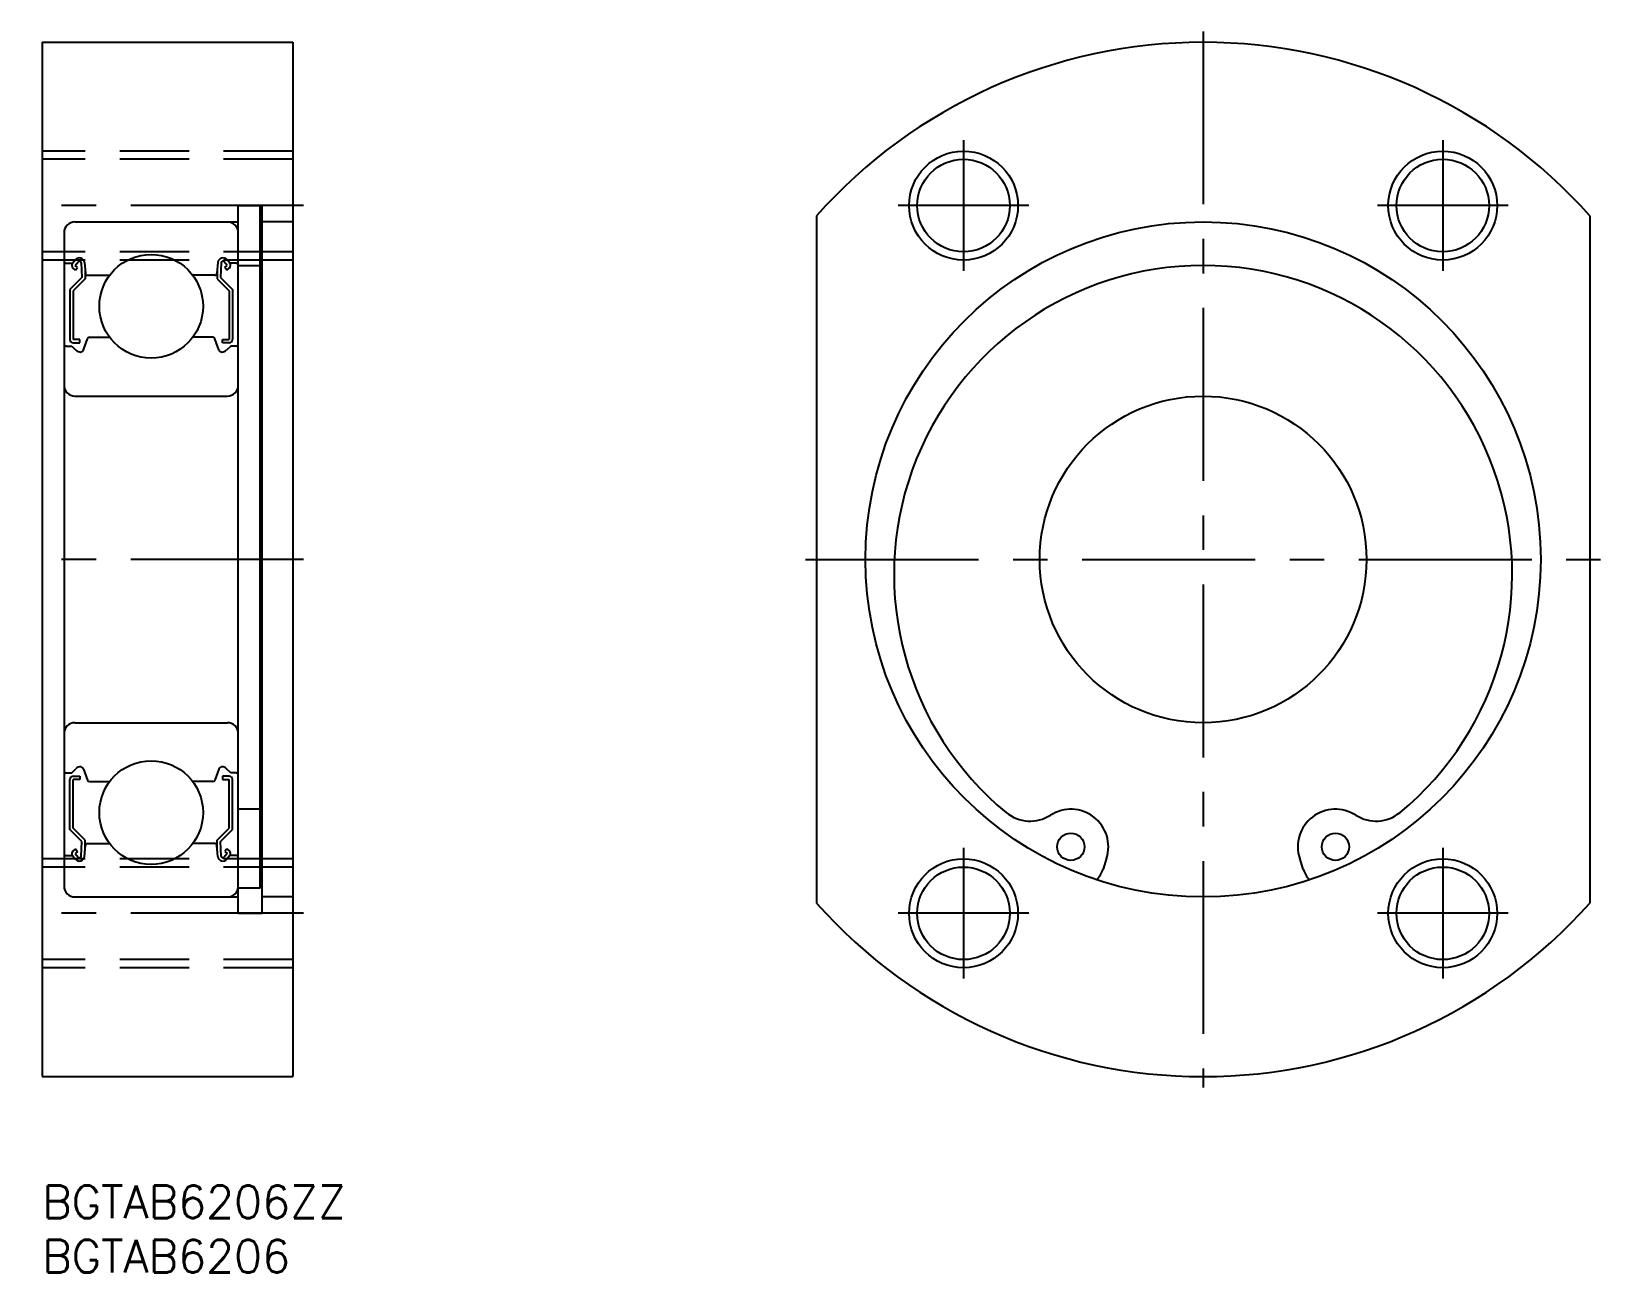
# Model space of a CAD drawing. Extents: x -1 to 143, y -8 to 106.
import ezdxf

# ---------------------------------------------------------------- set-up
doc = ezdxf.new("R2010")
doc.units = 0
doc.header["$LTSCALE"] = 0.5
doc.linetypes.add('CENTER', pattern=[50.8, 31.75, -6.35, 6.35, -6.35])
doc.linetypes.add('DASHED', pattern=[19.05, 12.7, -6.35])
for name, color, linetype in [('MSM_CENTER', 1, 'CENTER'), ('MSM_CONTINUOUS', 7, 'CONTINUOUS'), ('MSM_DASHED', 4, 'DASHED'), ('MSM_NARROW', 5, 'CONTINUOUS'), ('MSM_PART_NUMBER', 7, 'CONTINUOUS')]:
    doc.layers.add(name, color=color, linetype=linetype)
doc.styles.get("Standard").update_dxf_attribs({"font": 'txt.shx', "height": 3, "bigfont": 'bigfont.shx'})

# ---------------------------------------------------------------- blocks, each defined once
blk = doc.blocks.new('*U2')
at = {"layer": 'MSM_PART_NUMBER'}
blk.add_text('BGTAB6206ZZ', height=3, dxfattribs=at).set_placement((0, -3))
blk = doc.blocks.new('*U3')
at = {"layer": 'MSM_PART_NUMBER'}
blk.add_text('BGTAB6206', height=3, dxfattribs=at).set_placement((0, -8))

msp = doc.modelspace()

# ---------------------------------------------------------------- linework, layer by layer
at = {"layer": 'MSM_CENTER'}
for p, q in [((106.59, 106), (106.59, 9)), ((84.59, 96), (84.59, 84)), ((128.59, 96), (128.59, 84)), ((24, 90), (-1, 90)), ((90.59, 90), (78.59, 90)), ((134.59, 90), (122.59, 90)), ((24, 57.5), (-1, 57.5)), ((70.09, 57.5), (143.09, 57.5)), ((84.59, 31), (84.59, 19)), ((128.59, 31), (128.59, 19)), ((24, 25), (-1, 25)), ((90.59, 25), (78.59, 25)), ((134.59, 25), (122.59, 25))]:
    msp.add_line(p, q, dxfattribs=at)
at = {"layer": 'MSM_CONTINUOUS'}
for p, q in [((0, 105), (0, 10)), ((0, 105), (23, 105)), ((23, 105), (23, 10)), ((18, 25), (18, 90)), ((18, 90), (20.2, 90)), ((20, 27.32, -0.5), (20, 90, -0.5)), ((20.2, 25), (20.2, 90)), ((3, 88.5), (18, 88.5)), ((23, 88.5), (20.2, 88.5)), ((71.09, 89.06), (71.09, 25.94)), ((142.09, 89.06), (142.09, 25.94)), ((2, 87.5), (2, 27.5)), ((2.78, 84.7), (3.06, 85.04)), ((17.22, 84.7), (16.94, 85.04)), ((2, 85), (0, 85)), ((2.2, 84.7), (2.78, 84.7)), ((3.05, 84.08), (2.82, 84.28)), ((3.01, 84.51), (3.29, 84.84)), ((3.24, 84.31), (3.01, 84.51)), ((3.05, 84.08), (3.24, 84.31)), ((3.57, 84.75), (3.63, 83.4)), ((3.87, 84.78), (3.96, 83.78)), ((3.93, 84.13), (3.93, 83.28)), ((4.16, 83.6), (6.18, 83.6)), ((15.84, 83.6), (13.82, 83.6)), ((16.13, 84.78), (16.04, 83.78)), ((16.07, 84.13), (16.07, 83.28)), ((16.43, 84.75), (16.37, 83.4)), ((16.99, 84.51), (16.71, 84.84)), ((16.76, 84.31), (16.99, 84.51)), ((16.95, 84.08), (16.76, 84.31)), ((16.95, 84.08), (17.18, 84.28)), ((17.8, 84.7), (17.22, 84.7)), ((18, 84.5), (20, 84.5)), ((3.63, 83.4), (2.53, 82.3)), ((2.53, 82.3), (2.53, 77.7)), ((3.93, 83.28), (2.83, 82.18)), ((2.83, 82.18), (2.83, 77.7)), ((16.07, 83.28), (17.17, 82.18)), ((16.37, 83.4), (17.47, 82.3)), ((17.17, 82.18), (17.17, 77.7)), ((17.47, 82.3), (17.47, 77.7)), ((4.34, 77.9), (6.18, 77.9)), ((15.66, 77.9), (13.82, 77.9)), ((2.2, 77.1), (2.7, 77.1)), ((2.7, 77.1), (3.07, 76.73)), ((3.45, 77.7), (2.83, 77.7)), ((2.83, 77.4), (3.45, 77.4)), ((3.45, 77.4), (3.45, 77.7)), ((3.78, 76.75), (4.15, 77.77)), ((16.22, 76.75), (15.85, 77.77)), ((16.55, 77.7), (17.17, 77.7)), ((16.55, 77.4), (16.55, 77.7)), ((17.17, 77.4), (16.55, 77.4)), ((17.3, 77.1), (16.93, 76.73)), ((17.8, 77.1), (17.3, 77.1)), ((3, 72.5), (17, 72.5)), ((3, 42.5), (17, 42.5)), ((2.2, 37.9), (2.7, 37.9)), ((2.7, 37.9), (3.07, 38.27)), ((2.83, 37.6), (3.45, 37.6)), ((3.45, 37.6), (3.45, 37.3)), ((3.78, 38.25), (4.15, 37.23)), ((16.22, 38.25), (15.85, 37.23)), ((16.03, 37.74), (16.03, 37.74)), ((16.13, 38), (16.13, 38)), ((17.17, 37.6), (16.55, 37.6)), ((16.55, 37.6), (16.55, 37.3)), ((17.3, 37.9), (16.93, 38.27)), ((17.8, 37.9), (17.3, 37.9)), ((2.53, 32.7), (2.53, 37.3)), ((2.83, 32.82), (2.83, 37.3)), ((3.45, 37.3), (2.83, 37.3)), ((4.34, 37.1), (6.18, 37.1)), ((15.66, 37.1), (13.82, 37.1)), ((16.55, 37.3), (17.17, 37.3)), ((17.17, 32.82), (17.17, 37.3)), ((17.47, 32.7), (17.47, 37.3)), ((20, 34.56), (18, 34.56)), ((3.63, 31.6), (2.53, 32.7)), ((3.93, 31.72), (2.83, 32.82)), ((3.93, 30.87), (3.93, 31.72)), ((16.07, 31.72), (17.17, 32.82)), ((16.07, 30.87), (16.07, 31.72)), ((16.37, 31.6), (17.47, 32.7)), ((2.2, 30.3), (2.78, 30.3)), ((2.78, 30.3), (3.06, 29.96)), ((3.05, 30.92), (2.82, 30.72)), ((3.24, 30.69), (3.01, 30.49)), ((3.01, 30.49), (3.29, 30.16)), ((3.05, 30.92), (3.24, 30.69)), ((3.57, 30.25), (3.63, 31.6)), ((3.87, 30.22), (3.96, 31.22)), ((4.16, 31.4), (6.18, 31.4)), ((15.84, 31.4), (13.82, 31.4)), ((16.13, 30.22), (16.04, 31.22)), ((16.43, 30.25), (16.37, 31.6)), ((16.99, 30.49), (16.71, 30.16)), ((16.95, 30.92), (16.76, 30.69)), ((16.76, 30.69), (16.99, 30.49)), ((17.22, 30.3), (16.94, 29.96)), ((16.95, 30.92), (17.18, 30.72)), ((17.8, 30.3), (17.22, 30.3)), ((2, 30), (0, 30)), ((97.72, 30.05), (97.4, 29.05)), ((115.78, 29.05), (115.46, 30.05)), ((3, 26.5), (18, 26.5)), ((20, 27.32), (18, 27.32)), ((23, 26.5), (20.2, 26.5)), ((18, 25), (20.2, 25)), ((0, 10), (23, 10))]:
    msp.add_line(p, q, dxfattribs=at)
for centre, radius in [((84.59, 90), 4.25), ((128.59, 90), 4.25), ((106.59, 57.5), 31), ((10, 80.75), 4.76), ((106.59, 57.5), 15), ((10, 34.25), 4.76), ((94.44, 31.11), 1.25), ((118.74, 31.11), 1.25), ((84.59, 25), 4.25), ((128.59, 25), 4.25)]:
    msp.add_circle(centre, radius, dxfattribs=at)
for centre, radius, start, end in [((106.59, 57.5), 47.5, 41.6371, 138.3629), ((3, 87.5), 1, 90, 180), ((17, 87.5), 1, 0, 90), ((3.41, 84.74), 0.46, 4.9875, 139.9073), ((16.59, 84.74), 0.46, 40.0927, 175.0125), ((2.2, 84.9), 0.2, 180, 270), ((3.01, 84.51), 0.3, 139.9073, 229.9975), ((3.41, 84.74), 0.16, 2.3753, 139.9932), ((4.16, 83.8), 0.2, 184.9875, 270), ((15.84, 83.8), 0.2, 270, 355.0125), ((16.59, 84.74), 0.16, 40.0068, 177.6247), ((16.99, 84.51), 0.3, 310.0025, 40.0927), ((17.8, 84.9), 0.2, 270, 0), ((106.59, 56.12), 28.38, 309.5855, 230.4145), ((4.34, 77.7), 0.2, 90, 160.0304), ((15.66, 77.7), 0.2, 19.9696, 90), ((2.2, 76.9), 0.2, 90, 180), ((2.83, 77.7), 0.3, 180, 270), ((3.5, 77.15), 0.6, 225, 272.805), ((3.5, 76.85), 0.3, 265.5374, 340.0304), ((16.5, 76.85), 0.3, 199.9696, 274.4626), ((16.5, 77.15), 0.6, 267.195, 315), ((17.17, 77.7), 0.3, 270, 0), ((17.8, 76.9), 0.2, 0, 90), ((3, 73.5), 1, 180, 270), ((17, 73.5), 1, 270, 0), ((3, 41.5), 1, 90, 180), ((17, 41.5), 1, 0, 90), ((2.2, 38.1), 0.2, 180, 270), ((2.83, 37.3), 0.3, 90, 180), ((3.5, 37.85), 0.6, 87.195, 135), ((3.5, 38.15), 0.3, 19.9696, 94.4626), ((16.5, 38.15), 0.3, 85.5374, 160.0304), ((16.5, 37.85), 0.6, 45, 92.805), ((17.17, 37.3), 0.3, 0, 90), ((17.8, 38.1), 0.2, 270, 0), ((4.34, 37.3), 0.2, 199.9696, 270), ((15.66, 37.3), 0.2, 270, 340.0304), ((90.71, 36.92), 3.45, 230.4145, 302.7519), ((94.44, 31.11), 3.45, 342.0968, 122.7519), ((118.74, 31.11), 3.45, 57.2481, 197.9032), ((122.47, 36.92), 3.45, 237.2481, 309.5855), ((2.2, 30.1), 0.2, 90, 180), ((3.01, 30.49), 0.3, 130.0025, 220.0927), ((4.16, 31.2), 0.2, 90, 175.0125), ((15.84, 31.2), 0.2, 4.9875, 90), ((16.99, 30.49), 0.3, 319.9073, 49.9975), ((17.8, 30.1), 0.2, 0, 90), ((3.41, 30.26), 0.46, 220.0927, 355.0125), ((3.41, 30.26), 0.16, 220.0068, 357.6247), ((16.59, 30.26), 0.46, 184.9875, 319.9073), ((16.59, 30.26), 0.16, 182.3753, 319.9932), ((95.02, 29.82), 2.5, 315.909, 342.0968), ((118.16, 29.82), 2.5, 197.9032, 224.091), ((3, 27.5), 1, 180, 270), ((17, 27.5), 1, 270, 0), ((106.59, 57.5), 47.5, 221.6371, 318.3629)]:
    msp.add_arc(centre, radius, start, end, dxfattribs=at)
at = {"layer": 'MSM_DASHED'}
for p, q in [((23, 95), (0, 95)), ((23, 94.25), (0, 94.25)), ((23, 85.75), (0, 85.75)), ((23, 85), (2, 85)), ((23, 29.25), (0, 29.25)), ((23, 30), (2, 30)), ((23, 20.75), (0, 20.75)), ((23, 20), (0, 20))]:
    msp.add_line(p, q, dxfattribs=at)
at = {"layer": 'MSM_NARROW'}
for centre in [(84.59, 90), (128.59, 90), (84.59, 25), (128.59, 25)]:
    msp.add_circle(centre, 5, dxfattribs=at)

# ---------------------------------------------------------------- block references
at = {"layer": 'MSM_CONTINUOUS'}
for name in ['*U2', '*U3']:
    msp.add_blockref(name, (0, 0), dxfattribs=at)

doc.saveas('drawing.dxf')
